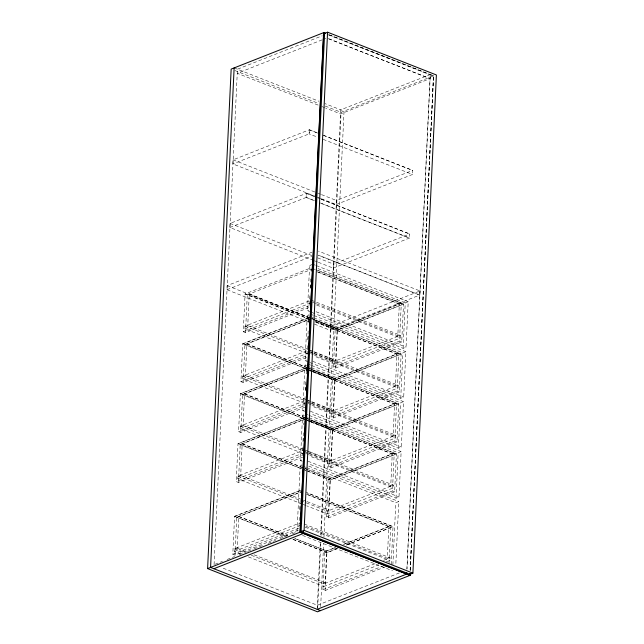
<?xml version="1.0" encoding="UTF-8"?>
<svg xmlns="http://www.w3.org/2000/svg" width="644" height="644" viewBox="0 0 644 644"><rect width="100%" height="100%" fill="white"/><g stroke="black" fill="none" stroke-linecap="round" stroke-linejoin="round"><path stroke-width="0.48" stroke-dasharray="3.22 2.42" d="M308.838 321.911L226.938 289.719L227.131 285.63L311.938 252.215M313.636 260.434L229.868 227.509L230.061 223.42L306.407 193.337L316.647 197.362M316.631 196.863L232.87 163.93L233.064 159.849L309.41 129.766L317.782 133.058M214.066 564.699L237.435 69.214L322.242 35.798M298.301 530.165L234.996 555.104L232.798 554.243L234.585 516.319L300.684 490.277L300.587 492.402M302.664 457.143L238.425 482.445L236.227 481.583L238.014 443.668L304.113 417.626L303.783 424.718M305.014 407.185L240.776 432.494L238.578 431.633L240.365 393.717L306.472 367.676L306.182 373.778M306.439 357.605L243.134 382.544L240.937 381.683L242.724 343.767L308.822 317.725L308.581 322.829M308.798 307.655L245.493 332.594L243.295 331.732L245.082 293.817L309.007 318.949M240.945 553.969L234.424 551.409L234.553 548.688L300.651 522.646L390.039 557.784L389.91 560.505L386.191 561.971M302.1 504.011L237.853 478.758L237.982 476.029L304.081 449.987L393.468 485.125L393.339 487.854L327.241 513.896L306.753 505.838M302.591 453.328L240.204 428.807L240.333 426.078L306.439 400.037L395.827 435.175L395.698 437.904L329.591 463.946L309.112 455.888M304.95 403.377L242.563 378.849L242.691 376.128L308.79 350.086L398.177 385.225L398.048 387.954L331.95 413.995L311.463 405.937M307.301 353.427L244.921 328.899L245.05 326.178L311.149 300.136L400.536 335.274L400.407 338.003L334.308 364.045L313.821 355.987M234.996 555.104L236.783 517.188L302.889 491.147M238.425 482.445L240.212 444.529L306.311 418.487L308.186 419.228M240.776 432.494L242.571 394.579L308.669 368.537L310.537 369.278M243.134 382.544L244.921 344.629L311.02 318.587L312.895 319.319M245.493 332.594L247.28 294.678M235.285 548.97L237.266 548.189L238.771 516.408L287.409 535.526M238.715 476.319L240.695 475.538L242.192 443.748L303.928 468.019M241.065 426.368L243.054 425.587L244.551 393.798L306.286 418.069M243.424 376.418L245.404 375.637L246.902 343.848L308.637 368.118M245.783 326.468L247.763 325.687L249.26 293.897L310.996 318.168M229.868 227.509L306.214 197.426L306.407 193.337M309.41 129.766L309.217 133.855L232.87 163.93M297.077 531.22L300.193 465.113L301.682 464.525M302.269 461.297L300.41 460.573L302.551 415.163L304.04 414.575M304.62 411.347L302.769 410.622L304.91 365.212L306.391 364.625M308.83 362.129L305.119 360.672L307.26 315.262L308.75 314.675M311.189 312.179L307.478 310.722L309.619 265.312L311.849 264.426M298.993 526.212L299.46 516.263M299.79 509.307L300.257 499.366M302.704 447.588L302.326 455.541L236.227 481.583M302.978 441.623L303.501 430.683M305.103 396.64L304.684 405.591L238.578 431.633M305.385 390.675L305.9 379.743M307.502 345.699L307.035 355.641L240.937 381.683M307.784 339.734L308.299 328.794M309.442 304.692L309.909 294.751M310.239 287.796L310.754 276.856M311.036 270.891L311.181 267.775L245.074 293.954L309.007 319.086M300.056 509.863L300.241 505.91M303.3 441.164L303.485 437.212M304.089 424.356L304.274 420.395M305.699 390.224L305.884 386.271M306.488 373.415L306.681 369.318M308.098 339.283L308.331 334.341M308.895 322.475L309.039 319.368M310.505 288.351L310.738 283.4M311.293 271.535L311.398 269.417M314.425 324.109L330.243 330.332L330.436 326.242L420.009 290.959L318.458 251.112M318.289 262.261L333.181 268.121L333.375 264.032L409.721 233.949L409.423 238.079L320.076 202.957M321.284 198.69L336.176 204.542L336.369 200.461L412.715 170.378L412.426 174.508M317.186 609.329L320.358 541.99M320.696 534.963L340.74 109.826L430.305 74.543L406.992 569.022M317.701 607.783L320.825 541.451M321.115 535.414L341.062 112.298L433.605 75.839L410.284 570.318M320.672 606.608L323.658 543.286M323.94 537.257L344.041 111.122L324.922 103.603M385.635 566.688L325.115 590.532L322.918 589.671L324.705 551.747L335.878 547.352M326.347 517.011L328.134 479.096L394.233 453.054L392.446 490.97L326.347 517.011L328.545 517.873L394.643 491.831L396.43 453.915L309.12 419.59M328.698 467.061L330.493 429.146L396.591 403.104L394.804 441.019L328.698 467.061L330.903 467.922L397.002 441.881L398.789 403.965L311.471 369.64M331.056 417.111L332.843 379.195L398.942 353.154L397.155 391.069L331.056 417.111L333.254 417.972L399.352 391.93L401.14 354.015L313.829 319.69M333.415 367.161L335.202 329.245L401.301 303.203L399.513 341.119L333.415 367.161L335.613 368.022L401.711 341.98L403.498 304.065L316.188 269.739M248.391 556.899L323.811 586.547L323.94 583.826L375.146 563.653M327.241 513.896L327.369 511.167L393.468 485.125M329.591 463.946L329.72 461.217L395.827 435.175M331.95 413.995L332.079 411.266L398.177 385.225M334.308 364.045L334.437 361.316L400.536 335.274M323.208 583.536L325.188 582.756L326.693 550.966L294.888 538.465M326.637 510.877L328.617 510.096L330.114 478.315L308.605 469.854M328.987 460.927L330.976 460.146L332.473 428.365L310.955 419.904M331.346 410.977L333.326 410.196L334.832 378.414L313.314 369.954M333.705 361.026L335.685 360.246L337.182 328.464L315.673 320.004M325.115 590.532L326.902 552.616L338.076 548.213M328.545 517.873L330.332 479.957L396.43 453.915M330.903 467.922L332.69 430.007L398.789 403.965M333.254 417.972L335.041 380.057L401.14 354.015M335.613 368.022L337.4 330.106L403.498 304.065M305.948 526.285L387.326 558.276L388.823 526.486L306.512 494.133M309.378 453.634L390.755 485.624L392.252 453.835L310.875 421.844M311.736 403.683L393.106 435.666L394.603 403.885L313.234 371.894M314.087 353.733L395.464 385.716L396.962 353.934L315.584 321.944M316.446 303.783L397.823 335.766L399.32 303.984L317.009 271.623M389.016 563.629L390.811 525.705L343.324 544.413M391.214 564.49L393.009 526.575L306.625 492.612M392.88 564.804L395.81 502.698L398.789 501.523L395.81 564.635M396.028 498.158L398.169 452.748L401.14 451.573L398.998 496.983L396.028 498.158L308.766 463.857M398.378 448.208L400.52 402.798L403.498 401.623L401.357 447.033L398.378 448.208L311.116 413.907M400.737 398.258L402.878 352.848L405.849 351.672L403.708 397.082L400.737 398.258L313.475 363.957M403.096 348.307L405.237 302.897L408.207 301.722L406.066 347.132L403.096 348.307L315.834 314.006M419.904 290.991L419.711 295.081L318.265 255.201M406.887 569.063L430.208 74.575M410.115 570.27L433.42 76.145L434.909 75.557M410.188 570.359L433.509 75.871L326.902 33.963M322.048 39.888L237.242 73.303L321.002 106.228M322.982 39.526L325.775 38.423M336.176 204.542L412.522 174.468L323.175 139.346M226.938 289.719L311.744 256.304M247.272 294.815L313.378 268.637L315.246 269.369M333.181 268.121L409.528 238.038L320.181 202.916M244.921 328.899L311.02 302.857M243.295 331.732L309.394 305.691M307.478 310.722L308.967 310.134M308.822 317.862L242.716 343.904L306.649 369.036M244.913 344.765L311.02 318.724L312.887 319.456M330.243 330.332L419.816 295.041L318.361 255.161M335.194 329.382L401.293 303.34M242.563 378.849L308.661 352.807M305.119 360.672L306.608 360.085M306.464 367.813L240.365 393.854L304.29 418.986M242.563 394.716L308.661 368.674L310.529 369.406M397.823 335.766L399.803 334.985M332.835 379.332L398.942 353.29M240.204 428.807L306.311 402.758M302.769 410.622L304.25 410.035M304.105 417.763L238.006 443.805L301.939 468.937M240.204 444.666L306.303 418.624L308.178 419.357M395.464 385.716L397.445 384.935M330.485 429.282L396.583 403.241M237.853 478.758L303.952 452.716M300.41 460.573L301.899 459.985M393.106 435.666L395.094 434.885M328.126 479.233L394.225 453.191M236.775 517.325L302.881 491.283L300.684 490.414L234.577 516.456L285.413 536.444M390.755 485.624L392.735 484.835M234.424 551.409L300.523 525.367M232.798 554.243L298.897 528.201M214.999 564.265L222.454 561.327M227.115 559.491L234.569 556.553M239.23 554.717L246.684 551.779M247.618 551.417L253.213 549.211M254.147 548.841L263.46 545.17M268.121 543.335L275.576 540.396M280.237 538.561L287.691 535.631M292.352 533.787L295.145 532.693M324.705 551.884L335.87 547.481M343.324 544.55L390.803 525.842M346.456 544.913L393.009 526.575M338.068 548.35L326.902 552.753L292.899 539.382M346.448 545.049L393.001 526.712L306.616 492.749M387.326 558.276L389.306 557.495M383.526 560.352L390.039 557.784M323.811 586.547L378.744 564.909M322.918 589.671L382.504 566.189M399.393 572.935L317.379 605.247L221.512 567.557M328.859 34.655L430.305 74.543M431.134 74.865L433.605 75.839M328.335 34.832L433.42 76.145M328.665 38.745L430.111 78.624L340.547 113.916L325.655 108.055M328.569 38.785L430.015 78.665M234.134 67.918L318.893 101.237M234.891 70.55L318.708 103.507M325.228 106.067L341.062 112.298M321.936 106.598L324.729 107.693M323.368 135.256L412.715 170.378M317.685 133.099L309.305 129.806L309.112 133.896L317.589 137.148M323.272 135.296L412.619 170.418M233.064 159.849L316.824 192.773M317.758 193.144L320.551 194.238M321.477 194.601L336.369 200.461M317.564 197.225L320.358 198.328M317.581 197.732L320.374 198.827M321.3 199.197L409.721 233.949M314.691 196.67L306.311 193.377L306.117 197.467L314.497 200.759M321.203 199.229L409.616 233.989M306.214 197.426L314.594 200.719M230.061 223.42L311.97 255.612M317.548 257.809L333.375 264.032M314.562 260.804L317.355 261.899M312.59 264.137L315.375 265.231M316.309 265.594L408.207 301.722M309.619 265.312L311.471 266.036M317.975 268.596L405.237 302.897M313.37 268.773L315.246 269.506M316.18 269.876L403.49 304.201L337.392 330.243L315.552 321.654M317.001 271.76L399.312 304.121M312.702 302.31L315.512 303.413M316.607 305.055L400.407 338.003M399.513 341.119L401.711 341.98M316.019 311.736L406.066 347.132M312.115 312.541L314.9 313.636M310.239 314.087L313.024 315.182M313.95 315.544L405.849 351.672M307.26 315.262L309.12 315.987M310.046 316.357L312.831 317.452M313.757 317.814L402.878 352.848M311.929 318.53L314.739 319.633M249.252 294.034L310.988 318.305M311.921 318.667L314.731 319.77M315.665 320.14L337.174 328.601M227.131 285.63L309.031 317.83M313.821 319.827L401.14 354.152L335.033 380.193L313.193 371.604M315.56 321.517L337.4 330.106M315.584 322.081L396.954 354.071M247.763 325.687L309.498 349.95M310.432 350.32L313.234 351.423M314.175 351.793L335.685 360.246M245.05 326.178L309.386 351.471M310.319 351.833L313.121 352.936M313.95 353.266L334.437 361.316M310.344 352.26L313.153 353.363M310.529 353.54L313.322 354.643M314.248 355.005L398.048 387.954M397.155 391.069L399.352 391.93M312.734 361.324L403.708 397.082M309.764 362.492L312.549 363.586M307.88 364.037L310.666 365.132M311.591 365.494L403.498 401.623M304.91 365.212L306.761 365.937M307.695 366.307L310.472 367.402M311.406 367.764L400.52 402.798M309.571 368.481L312.38 369.584M246.902 343.985L308.629 368.255M309.571 368.618L312.372 369.72M313.306 370.091L334.824 378.551M311.471 369.777L398.781 404.102L332.682 430.144L308.967 420.822M242.724 343.767L306.657 368.899M307.591 369.262L310.4 370.364M311.334 370.735L335.041 380.057M309.49 370.421L312.3 371.524M309.482 370.558L312.292 371.66M313.226 372.031L394.603 404.021M245.404 375.637L307.14 399.9M308.074 400.27L310.883 401.373M311.817 401.743L333.326 410.196M242.691 376.128L332.079 411.266M307.993 402.21L310.794 403.313M308.17 403.49L310.963 404.593M311.897 404.955L395.698 437.904M394.804 441.019L397.002 441.881M310.384 411.274L401.357 447.033M305.522 413.987L308.307 415.082M309.241 415.444L401.14 451.573M302.551 415.163L304.411 415.887M305.337 416.257L308.122 417.352M309.048 417.714L398.169 452.748M307.22 418.431L310.022 419.534M244.543 393.935L306.278 418.206M307.212 418.568L310.022 419.671M310.955 420.041L332.465 428.501M309.112 419.727L396.422 454.052L330.324 480.094L306.616 470.772M240.365 393.717L304.298 418.85M305.232 419.22L308.041 420.323M308.975 420.685L332.69 430.007M305.232 419.349L308.033 420.452M307.132 420.371L309.941 421.474M307.132 420.508L309.933 421.611M310.867 421.981L392.244 453.972M243.054 425.587L304.781 449.85M305.723 450.22L308.524 451.323M309.458 451.694L330.976 460.146M240.333 426.078L329.72 461.217M305.634 452.16L308.444 453.263M305.811 453.44L308.605 454.543M309.539 454.906L393.339 487.854M392.446 490.97L394.643 491.831M308.025 461.225L398.998 496.983M308.742 466.127L398.789 501.523M300.193 465.113L302.052 465.837M302.978 466.208L305.763 467.303M306.697 467.665L395.81 502.698M304.862 468.389L307.671 469.492M242.184 443.885L303.92 468.156M304.853 468.518L307.663 469.621M308.597 469.991L330.106 478.452M238.014 443.668L301.947 468.8M302.881 469.17L305.683 470.273M306.625 470.635L330.332 479.957M302.873 469.299L305.683 470.41M306.512 494.27L388.815 526.623M240.695 475.538L302.43 499.8M303.364 500.171L306.166 501.274M307.108 501.644L328.617 510.096M237.982 476.029L327.369 511.167M303.026 504.373L305.82 505.476M305.184 527.195L389.91 560.505M302.551 535.414L392.599 570.809M238.763 516.544L287.401 535.663M294.88 538.601L326.685 551.103M234.585 516.319L285.421 536.307M292.907 539.245L326.902 552.616M237.266 548.189L246.62 551.868M254.106 554.814L325.188 582.756M234.553 548.688L244.792 552.713M251.313 555.273L323.94 583.826"/><path stroke-width="0.97" d="M410.148 573.329L410.051 575.342L317.508 611.8L207.601 568.596L231.164 69.093L323.699 32.635L325.349 33.279M234.134 67.918L210.58 567.42L320.487 610.625M207.601 568.596L300.144 532.137L323.699 32.635M301.126 531.517L324.616 33.375L327.587 32.2L436.399 74.97L412.901 573.12L409.93 574.287L301.126 531.517L304.097 530.342L412.901 573.12M303.34 533.474L303.437 531.461M303.541 531.421L303.445 533.433L213.88 568.716M304.097 530.342L327.587 32.2M406.654 574.086L406.726 572.452M410.043 573.369L409.946 575.382L300.048 532.177L323.602 32.667L325.252 33.319M317.186 609.329L406.75 574.046M300.144 532.137L410.051 575.342"/></g></svg>
